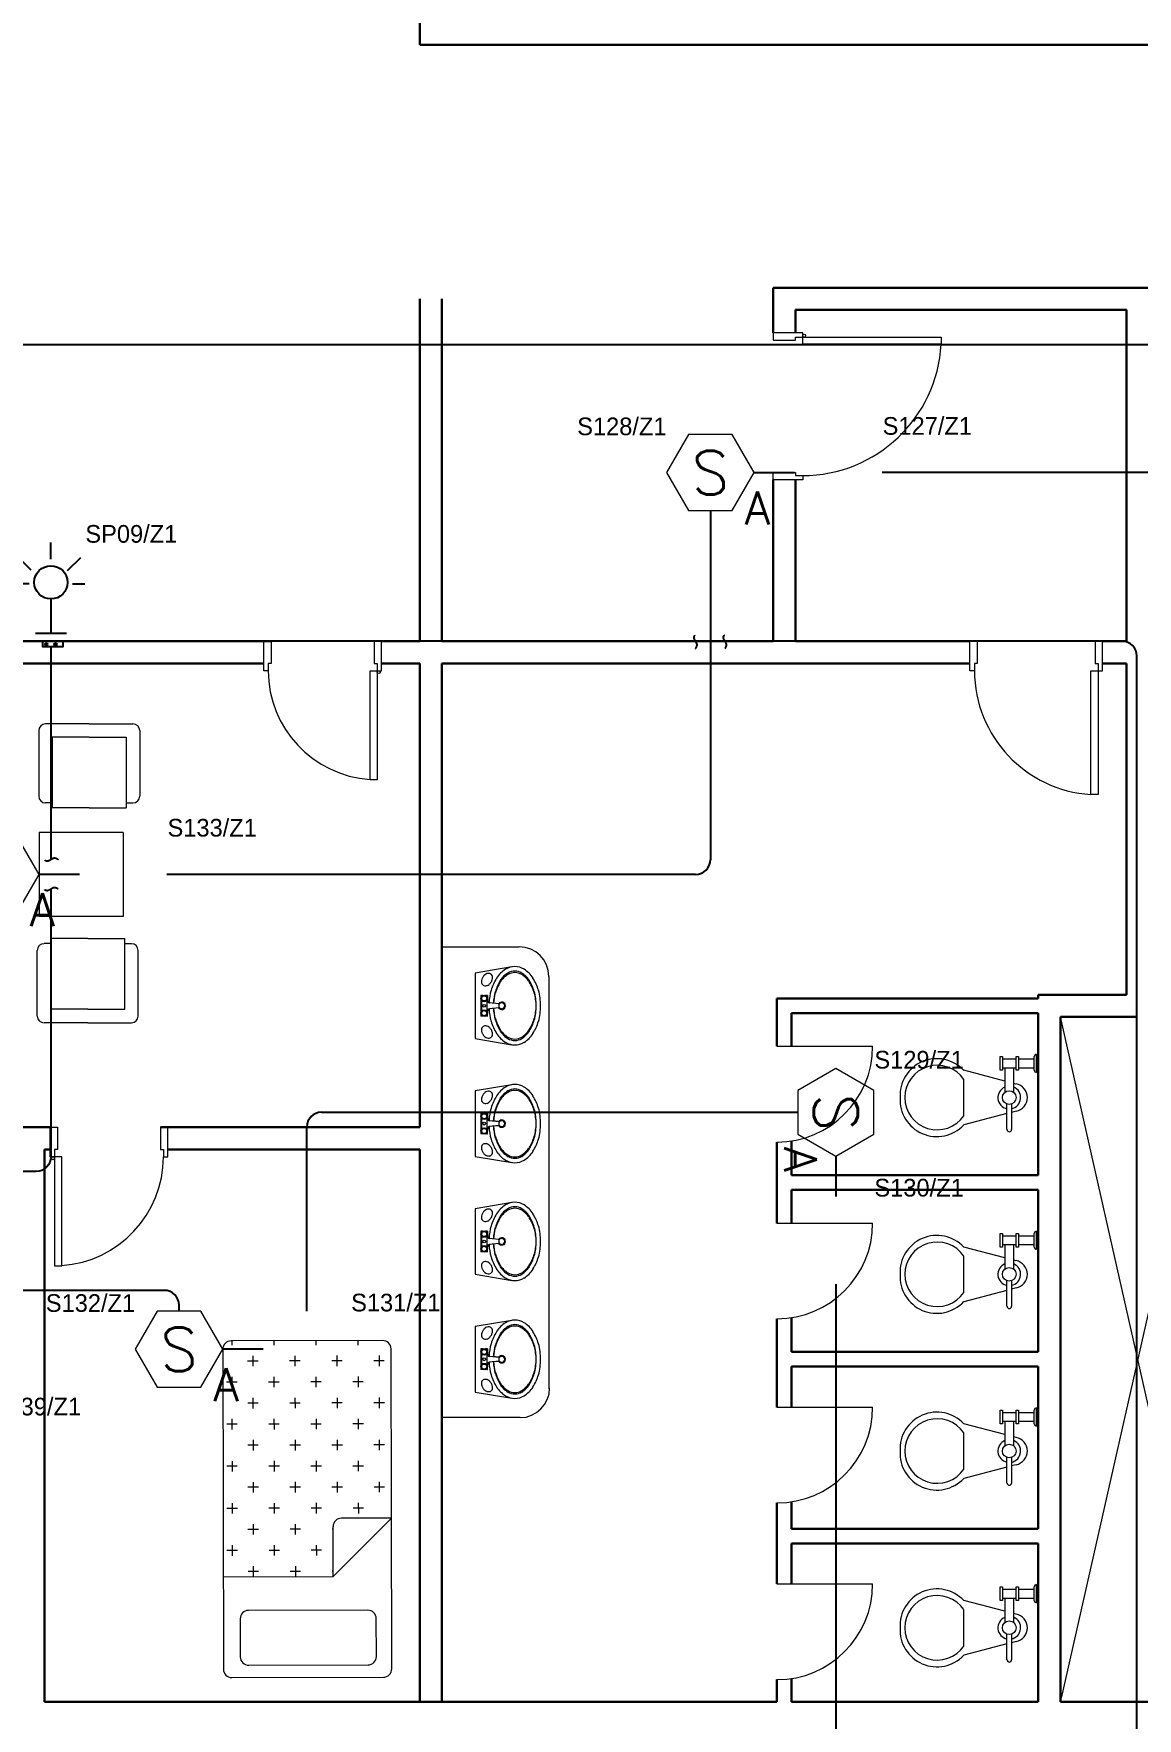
# Model space of a CAD drawing. Extents: x -59 to 582, y -1177 to 100.
# Drawn here: x 253.91 to 261.41, y -647.49 to -636.05 of the extents above; entities that cross this region are included whole.
import ezdxf
from ezdxf.enums import TextEntityAlignment as Align

# ---------------------------------------------------------------- set-up
doc = ezdxf.new("R2010")
doc.units = 0
doc.header["$LTSCALE"] = 0.15
doc.linetypes.add('HIDDEN', pattern=[0.375, 0.25, -0.125])
doc.layers.get('0').update_dxf_attribs({"color": 252})
for name, color, linetype in [('0 ARCH', 252, 'Continuous'), ('0 fire alarm', 252, 'Continuous'), ('0 sockets', 252, 'Continuous'), ('AUTOINCR', 7, 'Continuous'), ('bound', 252, 'Continuous'), ('FIRE_LOOP', 7, 'Continuous'), ('WIRING', 4, 'Continuous')]:
    doc.layers.add(name, color=color, linetype=linetype)
for name, color, linetype, lineweight in [('anal', 252, 'Continuous', 20), ('DOOR', 252, 'Continuous', 20), ('FIXT', 252, 'Continuous', 9), ('FUR', 252, 'Continuous', 9), ('sofa', 252, 'Continuous', 9), ('T-FIRE-B', 4, 'Continuous', 0), ('T-TEXT', 2, 'Continuous', 0), ('wall', 252, 'Continuous', 30), ('WC', 252, 'Continuous', 9)]:
    doc.layers.add(name, color=color, linetype=linetype, lineweight=lineweight)
doc.styles.add('ROMAND', font='ROMAND.SHX')
doc.styles.add('ROMANS', font='ROMANS.shx', dxfattribs={"width": 0.8})

# ---------------------------------------------------------------- blocks, each defined once
blk = doc.blocks.new('WQ')
h = blk.add_hatch(color=6)
h.dxf.hatch_style = 1
h.paths.add_polyline_path([(-126.091, 5), (-126.091, -169.521), (126.091, -169.521), (126.091, 5)])
h.paths.add_polyline_path([(121.091, 0), (121.091, -164.521), (-121.091, -164.521), (-121.091, 0)], flags=16)
at = {"layer": '0 sockets', "color": 3, "style": 'ROMAND'}
blk.add_attdef('ACCESS_CONTROL', (-48.663, 7.622), '', height=7.973, dxfattribs=at)
blk = doc.blocks.new('D100')
at = {"layer": 'DOOR'}
for points in [[(0.03, 0.2), (0.03, 1.14), (0.078, 1.14), (0.078, 0.2)], [(0.03, 0.2), (0, 0.2), (0, 0), (0.05, 0), (0.05, 0.15), (0.03, 0.15)], [(0.97, 0.2), (1, 0.2), (1, 0), (0.95, 0), (0.95, 0.15), (0.97, 0.15)]]:
    blk.add_lwpolyline(points, close=True, dxfattribs=at)
blk.add_circle((0.02, 0.21), 0.01, dxfattribs=at)
blk.add_arc((0.029, 0.2), 0.941, 0.0029, 86.9663, dxfattribs=at)
blk = doc.blocks.new('A$C48FC3568')
at = {"layer": 'FUR'}
h = blk.add_hatch(dxfattribs=at)
h.set_pattern_fill('CROSS', color=256, scale=0.5, style=0)
h.set_pattern_definition([(0, (-34.60875, 58.23435), (0.125, -0.125), [0.0625, -0.1875]), (270, (-34.5775, 58.2656), (-0.125, -0.125), [0.0625, -0.1875])])
h.paths.add_polyline_path([(1.055, 0.703), (1.055, 1), (0.05, 1, 0.414214), (0, 0.95), (0, 0.05, 0.414214), (0.05, 0), (1.402, 0), (1.402, 0.653), (1.105, 0.653, -0.414214)])
for p, q in [((0, 0.95), (0, 0.05)), ((1.95, 1), (0.05, 1)), ((1.402, 0.653), (1.055, 1)), ((1.055, 1), (1.055, 0.703)), ((1.877, 0.909), (1.652, 0.909)), ((2, 0.05), (2, 0.95)), ((1.602, 0.859), (1.602, 0.15)), ((1.927, 0.15), (1.927, 0.859)), ((1.402, 0.653), (1.105, 0.653)), ((1.402, 0), (1.402, 0.653)), ((1.652, 0.1), (1.877, 0.1)), ((0.05, 0), (1.95, 0))]:
    blk.add_line(p, q, dxfattribs=at)
for centre, start, end in [((0.05, 0.95), 90, 180), ((1.652, 0.859), 90, 180), ((1.877, 0.859), 360, 90), ((1.95, 0.95), 360, 90), ((1.105, 0.703), 180, 270), ((1.652, 0.15), 180, 270), ((1.877, 0.15), 270, 0), ((0.05, 0.05), 180, 270), ((1.95, 0.05), 270, 360)]:
    blk.add_arc(centre, 0.05, start, end, dxfattribs=at)
blk = doc.blocks.new('ARCH')
at = {"layer": 'anal'}
for p, q in [((75.075, 373), (75.6, 373)), ((75.8, 372.8), (75.8, 370)), ((75.606, 369.804), (75.075, 369.804))]:
    blk.add_line(p, q, dxfattribs=at)
for centre, start, end in [((75.6, 372.8), 0, 90), ((75.606, 370.004), 270, 0)]:
    blk.add_arc(centre, 0.2, start, end, dxfattribs=at)
at = {"layer": 'bound', "color": 2}
blk.add_lwpolyline([(91.902, 377.348), (94.426, 377.348), (94.426, 312.722), (-14.994, 312.722), (-14.994, 377.09), (94.639, 377.09)], dxfattribs=at)
at = {"layer": 'DOOR'}
for p, q in [((77.35, 372.325), (78, 372.325)), ((77.35, 371.125), (78, 371.125)), ((77.35, 369.875), (78, 369.875)), ((77.35, 368.675), (78, 368.675))]:
    blk.add_line(p, q, dxfattribs=at)
for points in [[(73.895, 374.875), (73.865, 374.875), (73.865, 375.075), (73.915, 375.075), (73.915, 374.925), (73.895, 374.925)], [(74.635, 374.875), (74.665, 374.875), (74.665, 375.075), (74.615, 375.075), (74.615, 374.925), (74.635, 374.925)], [(78.691, 374.875), (78.661, 374.875), (78.661, 375.075), (78.711, 375.075), (78.711, 374.925), (78.691, 374.925)], [(79.531, 374.875), (79.561, 374.875), (79.561, 375.075), (79.511, 375.075), (79.511, 374.925), (79.531, 374.925)], [(74.635, 374.875), (74.635, 374.135), (74.587, 374.135), (74.587, 374.875)], [(79.531, 374.875), (79.531, 374.035), (79.483, 374.035), (79.483, 374.875)], [(72.443, 371.575), (72.413, 371.575), (72.413, 371.775), (72.463, 371.775), (72.463, 371.625), (72.443, 371.625)], [(73.183, 371.575), (73.213, 371.575), (73.213, 371.775), (73.163, 371.775), (73.163, 371.625), (73.183, 371.625)], [(72.443, 371.575), (72.443, 370.835), (72.492, 370.835), (72.492, 371.575)]]:
    blk.add_lwpolyline(points, close=True, dxfattribs=at)
for centre in [(74.645, 374.865), (72.433, 371.565)]:
    blk.add_circle(centre, 0.01, dxfattribs=at)
for centre, radius, start, end in [((74.635, 374.875), 0.74, 180, 266.2769), ((79.536, 374.878), 0.845, 180.2218, 266.3889), ((77.35, 372.325), 0.65, 270, 0), ((72.443, 371.575), 0.74, 273.7231, 0), ((77.35, 371.125), 0.65, 270, 0), ((77.35, 369.875), 0.65, 270, 0), ((77.35, 368.675), 0.65, 270, 0)]:
    blk.add_arc(centre, radius, start, end, dxfattribs=at)
at = {"layer": 'FIXT'}
for p, q in [((75.55, 372.864), (75.3, 372.822)), ((75.3, 372.822), (75.3, 372.377)), ((75.34, 372.67), (75.34, 372.53)), ((75.353, 372.67), (75.34, 372.67)), ((75.344, 372.669), (75.34, 372.67)), ((75.351, 372.669), (75.344, 372.669)), ((75.344, 372.669), (75.344, 372.663)), ((75.344, 372.637), (75.344, 372.563)), ((75.385, 372.67), (75.371, 372.67)), ((75.38, 372.669), (75.373, 372.669)), ((75.38, 372.669), (75.385, 372.67)), ((75.38, 372.669), (75.38, 372.663)), ((75.38, 372.637), (75.38, 372.563)), ((75.385, 372.67), (75.385, 372.639)), ((75.344, 372.531), (75.34, 372.53)), ((75.353, 372.53), (75.34, 372.53)), ((75.344, 372.531), (75.344, 372.537)), ((75.351, 372.531), (75.344, 372.531)), ((75.385, 372.53), (75.371, 372.53)), ((75.38, 372.531), (75.373, 372.531)), ((75.38, 372.531), (75.38, 372.537)), ((75.38, 372.531), (75.385, 372.53)), ((75.385, 372.53), (75.385, 372.561)), ((75.462, 372.613), (75.398, 372.62)), ((75.462, 372.587), (75.398, 372.58)), ((75.464, 372.614), (75.416, 372.618)), ((75.464, 372.586), (75.416, 372.582)), ((75.462, 372.613), (75.464, 372.614)), ((75.462, 372.587), (75.464, 372.586)), ((75.3, 372.377), (75.55, 372.336)), ((75.55, 372.064), (75.3, 372.022)), ((75.3, 372.022), (75.3, 371.577)), ((75.34, 371.87), (75.34, 371.73)), ((75.353, 371.87), (75.34, 371.87)), ((75.344, 371.869), (75.34, 371.87)), ((75.351, 371.869), (75.344, 371.869)), ((75.344, 371.869), (75.344, 371.863)), ((75.344, 371.837), (75.344, 371.763)), ((75.385, 371.87), (75.371, 371.87)), ((75.38, 371.869), (75.373, 371.869)), ((75.38, 371.869), (75.385, 371.87)), ((75.38, 371.869), (75.38, 371.863)), ((75.38, 371.837), (75.38, 371.763)), ((75.385, 371.87), (75.385, 371.839)), ((75.344, 371.731), (75.34, 371.73)), ((75.353, 371.73), (75.34, 371.73)), ((75.344, 371.731), (75.344, 371.737)), ((75.351, 371.731), (75.344, 371.731)), ((75.385, 371.73), (75.371, 371.73)), ((75.38, 371.731), (75.373, 371.731)), ((75.38, 371.731), (75.38, 371.737)), ((75.38, 371.731), (75.385, 371.73)), ((75.385, 371.73), (75.385, 371.761)), ((75.462, 371.813), (75.398, 371.82)), ((75.462, 371.787), (75.398, 371.78)), ((75.464, 371.814), (75.416, 371.818)), ((75.464, 371.786), (75.416, 371.782)), ((75.462, 371.813), (75.464, 371.814)), ((75.462, 371.787), (75.464, 371.786)), ((75.3, 371.577), (75.55, 371.536)), ((75.55, 371.264), (75.3, 371.222)), ((75.3, 371.222), (75.3, 370.777)), ((75.34, 371.07), (75.34, 370.93)), ((75.353, 371.07), (75.34, 371.07)), ((75.344, 371.069), (75.34, 371.07)), ((75.351, 371.069), (75.344, 371.069)), ((75.344, 371.069), (75.344, 371.063)), ((75.344, 371.037), (75.344, 370.963)), ((75.385, 371.07), (75.371, 371.07)), ((75.38, 371.069), (75.373, 371.069)), ((75.38, 371.069), (75.385, 371.07)), ((75.38, 371.069), (75.38, 371.063)), ((75.38, 371.037), (75.38, 370.963)), ((75.385, 371.07), (75.385, 371.039)), ((75.344, 370.931), (75.34, 370.93)), ((75.353, 370.93), (75.34, 370.93)), ((75.344, 370.931), (75.344, 370.937)), ((75.351, 370.931), (75.344, 370.931)), ((75.385, 370.93), (75.371, 370.93)), ((75.38, 370.931), (75.373, 370.931)), ((75.38, 370.931), (75.38, 370.937)), ((75.38, 370.931), (75.385, 370.93)), ((75.385, 370.93), (75.385, 370.961)), ((75.462, 371.013), (75.398, 371.02)), ((75.462, 370.987), (75.398, 370.98)), ((75.464, 371.014), (75.416, 371.018)), ((75.464, 370.986), (75.416, 370.982)), ((75.462, 371.013), (75.464, 371.014)), ((75.462, 370.987), (75.464, 370.986)), ((75.3, 370.777), (75.55, 370.736)), ((75.55, 370.464), (75.3, 370.422)), ((75.3, 370.422), (75.3, 369.977)), ((75.34, 370.27), (75.34, 370.13)), ((75.353, 370.27), (75.34, 370.27)), ((75.344, 370.269), (75.34, 370.27)), ((75.351, 370.269), (75.344, 370.269)), ((75.344, 370.269), (75.344, 370.263)), ((75.344, 370.237), (75.344, 370.163)), ((75.385, 370.27), (75.371, 370.27)), ((75.38, 370.269), (75.373, 370.269)), ((75.38, 370.269), (75.385, 370.27)), ((75.38, 370.269), (75.38, 370.263)), ((75.38, 370.237), (75.38, 370.163)), ((75.385, 370.27), (75.385, 370.239)), ((75.344, 370.131), (75.34, 370.13)), ((75.353, 370.13), (75.34, 370.13)), ((75.344, 370.131), (75.344, 370.137)), ((75.351, 370.131), (75.344, 370.131)), ((75.385, 370.13), (75.371, 370.13)), ((75.38, 370.131), (75.373, 370.131)), ((75.38, 370.131), (75.38, 370.137)), ((75.38, 370.131), (75.385, 370.13)), ((75.385, 370.13), (75.385, 370.161)), ((75.462, 370.213), (75.398, 370.22)), ((75.462, 370.187), (75.398, 370.18)), ((75.464, 370.214), (75.416, 370.218)), ((75.464, 370.186), (75.416, 370.182)), ((75.462, 370.213), (75.464, 370.214)), ((75.462, 370.187), (75.464, 370.186)), ((75.3, 369.977), (75.55, 369.936))]:
    blk.add_line(p, q, dxfattribs=at)
for centre, radius in [((75.362, 372.65), 0.022), ((75.362, 372.65), 0.0173), ((75.362, 372.55), 0.022), ((75.362, 372.55), 0.0173), ((75.362, 372.6), 0.0095), ((75.362, 371.85), 0.022), ((75.362, 371.85), 0.0173), ((75.362, 371.75), 0.022), ((75.362, 371.75), 0.0173), ((75.362, 371.8), 0.0095), ((75.362, 371.05), 0.022), ((75.362, 371.05), 0.0173), ((75.362, 370.95), 0.022), ((75.362, 370.95), 0.0173), ((75.362, 371), 0.0095), ((75.362, 370.25), 0.022), ((75.362, 370.25), 0.0173), ((75.362, 370.15), 0.022), ((75.362, 370.15), 0.0173), ((75.362, 370.2), 0.0095)]:
    blk.add_circle(centre, radius, dxfattribs=at)
for centre, radius, start, end in [((75.57, 372.747), 0.119, 90, 122.0725), ((75.57, 372.747), 0.119, 57.9275, 90), ((75.391, 372.766), 0.0477, 162.1518, 181.6897), ((75.379, 372.765), 0.036, 181.6897, 205.9295), ((75.406, 372.761), 0.0632, 145, 162.1518), ((75.368, 372.76), 0.0237, 205.9295, 235), ((75.406, 372.761), 0.0632, 127.8482, 145), ((75.396, 372.773), 0.0477, 108.3103, 127.8482), ((75.392, 372.784), 0.036, 84.0705, 108.3103), ((75.356, 372.796), 0.0632, 307.8482, 325), ((75.394, 372.796), 0.0237, 55, 84.0705), ((75.394, 372.796), 0.0237, 25.9295, 55), ((75.684, 372.63), 0.285, 146.5346, 164.6876), ((75.356, 372.796), 0.0632, 325, 342.1518), ((75.383, 372.791), 0.036, 1.6897, 25.9295), ((75.371, 372.791), 0.0477, 342.1518, 1.6897), ((75.684, 372.63), 0.255, 146.5346, 164.6876), ((75.684, 372.62), 0.255, 146.5346, 164.6876), ((75.614, 372.677), 0.202, 122.0725, 146.5346), ((75.614, 372.677), 0.172, 122.0725, 146.5346), ((75.614, 372.667), 0.172, 122.0725, 146.5346), ((75.57, 372.747), 0.0886, 90, 122.0725), ((75.57, 372.737), 0.0886, 90, 122.0725), ((75.57, 372.747), 0.0886, 57.9275, 90), ((75.57, 372.737), 0.0886, 57.9275, 90), ((75.525, 372.677), 0.172, 33.4654, 57.9275), ((75.525, 372.667), 0.172, 33.4654, 57.9275), ((75.525, 372.677), 0.202, 33.4654, 57.9275), ((75.455, 372.63), 0.255, 15.3124, 33.4654), ((75.455, 372.62), 0.255, 15.3124, 33.4654), ((75.455, 372.63), 0.285, 15.3124, 33.4654), ((75.333, 372.65), 0.0115, 315.8561, 44.1439), ((75.368, 372.76), 0.0237, 235, 264.0705), ((75.362, 372.679), 0.0115, 225.8561, 314.1439), ((75.369, 372.772), 0.036, 264.0705, 288.3103), ((75.391, 372.65), 0.0115, 135.8561, 224.1439), ((75.4, 372.64), 0.02, 186.6527, 264.0223), ((75.366, 372.783), 0.0477, 288.3103, 307.8482), ((75.405, 372.639), 0.02, 180, 254.9387), ((75.794, 372.6), 0.4, 164.6876, 176.8829), ((75.794, 372.6), 0.37, 164.6876, 177.3133), ((75.794, 372.59), 0.37, 164.6876, 175.771), ((75.345, 372.6), 0.37, 0, 15.3124), ((75.345, 372.59), 0.37, 1.5476, 15.3124), ((75.345, 372.6), 0.4, 0, 15.3124), ((75.333, 372.55), 0.0115, 315.8561, 44.1439), ((75.362, 372.621), 0.0115, 45.8561, 134.1439), ((75.362, 372.579), 0.0115, 225.8561, 314.1439), ((75.362, 372.521), 0.0115, 45.8561, 134.1439), ((75.391, 372.55), 0.0115, 135.8561, 224.1439), ((75.4, 372.56), 0.02, 95.9777, 173.3473), ((75.405, 372.561), 0.02, 105.0613, 180), ((75.794, 372.6), 0.4, 183.1171, 195.3124), ((75.794, 372.6), 0.37, 182.6867, 195.3124), ((75.794, 372.61), 0.37, 184.229, 195.3124), ((75.481, 372.6), 0.025, 211.8827, 148.1173), ((75.365, 372.6), 0.0978, 352.2121, 7.7879), ((75.481, 372.6), 0.02, 90, 148.5007), ((75.365, 372.6), 0.099, 351.872, 8.128), ((75.481, 372.6), 0.02, 211.4993, 270), ((75.481, 372.6), 0.02, 270, 90), ((75.345, 372.6), 0.37, 344.6876, 0), ((75.345, 372.61), 0.37, 344.6876, 358.4524), ((75.345, 372.6), 0.4, 344.6876, 0), ((75.379, 372.435), 0.036, 154.0705, 178.3103), ((75.391, 372.434), 0.0477, 178.3103, 197.8482), ((75.406, 372.439), 0.0632, 197.8482, 215), ((75.368, 372.44), 0.0237, 125, 154.0705), ((75.368, 372.44), 0.0237, 95.9295, 125), ((75.369, 372.428), 0.036, 71.6897, 95.9295), ((75.366, 372.417), 0.0477, 52.1518, 71.6897), ((75.356, 372.404), 0.0632, 35, 52.1518), ((75.684, 372.57), 0.285, 195.3124, 213.4654), ((75.356, 372.404), 0.0632, 17.8482, 35), ((75.383, 372.409), 0.036, 334.0705, 358.3103), ((75.371, 372.409), 0.0477, 358.3103, 17.8482), ((75.684, 372.58), 0.255, 195.3124, 213.4654), ((75.684, 372.57), 0.255, 195.3124, 213.4654), ((75.614, 372.523), 0.202, 213.4654, 237.9275), ((75.614, 372.533), 0.172, 213.4654, 237.9275), ((75.614, 372.523), 0.172, 213.4654, 237.9275), ((75.525, 372.533), 0.172, 302.0725, 326.5346), ((75.525, 372.523), 0.172, 302.0725, 326.5346), ((75.525, 372.523), 0.202, 302.0725, 326.5346), ((75.455, 372.58), 0.255, 326.5346, 344.6876), ((75.455, 372.57), 0.255, 326.5346, 344.6876), ((75.455, 372.57), 0.285, 326.5346, 344.6876), ((75.406, 372.439), 0.0632, 215, 232.1518), ((75.396, 372.427), 0.0477, 232.1518, 251.6897), ((75.392, 372.416), 0.036, 251.6897, 275.9295), ((75.394, 372.404), 0.0237, 275.9295, 305), ((75.394, 372.404), 0.0237, 305, 334.0705), ((75.57, 372.453), 0.119, 237.9275, 270), ((75.57, 372.463), 0.0886, 237.9275, 270), ((75.57, 372.453), 0.0886, 237.9275, 270), ((75.57, 372.463), 0.0886, 270, 302.0725), ((75.57, 372.453), 0.0886, 270, 302.0725), ((75.57, 372.453), 0.119, 270, 302.0725), ((75.57, 371.947), 0.119, 90, 122.0725), ((75.57, 371.947), 0.119, 57.9275, 90), ((75.391, 371.966), 0.0477, 162.1518, 181.6897), ((75.379, 371.965), 0.036, 181.6897, 205.9295), ((75.406, 371.961), 0.0632, 145, 162.1518), ((75.368, 371.96), 0.0237, 205.9295, 235), ((75.406, 371.961), 0.0632, 127.8482, 145), ((75.396, 371.973), 0.0477, 108.3103, 127.8482), ((75.392, 371.984), 0.036, 84.0705, 108.3103), ((75.356, 371.996), 0.0632, 307.8482, 325), ((75.394, 371.996), 0.0237, 55, 84.0705), ((75.394, 371.996), 0.0237, 25.9295, 55), ((75.684, 371.83), 0.285, 146.5346, 164.6876), ((75.356, 371.996), 0.0632, 325, 342.1518), ((75.383, 371.991), 0.036, 1.6897, 25.9295), ((75.371, 371.991), 0.0477, 342.1518, 1.6897), ((75.684, 371.83), 0.255, 146.5346, 164.6876), ((75.684, 371.82), 0.255, 146.5346, 164.6876), ((75.614, 371.877), 0.202, 122.0725, 146.5346), ((75.614, 371.877), 0.172, 122.0725, 146.5346), ((75.614, 371.867), 0.172, 122.0725, 146.5346), ((75.57, 371.947), 0.0886, 90, 122.0725), ((75.57, 371.937), 0.0886, 90, 122.0725), ((75.57, 371.947), 0.0886, 57.9275, 90), ((75.57, 371.937), 0.0886, 57.9275, 90), ((75.525, 371.877), 0.172, 33.4654, 57.9275), ((75.525, 371.867), 0.172, 33.4654, 57.9275), ((75.525, 371.877), 0.202, 33.4654, 57.9275), ((75.455, 371.83), 0.255, 15.3124, 33.4654), ((75.455, 371.82), 0.255, 15.3124, 33.4654), ((75.455, 371.83), 0.285, 15.3124, 33.4654), ((75.333, 371.85), 0.0115, 315.8561, 44.1439), ((75.368, 371.96), 0.0237, 235, 264.0705), ((75.362, 371.879), 0.0115, 225.8561, 314.1439), ((75.369, 371.972), 0.036, 264.0705, 288.3103), ((75.391, 371.85), 0.0115, 135.8561, 224.1439), ((75.4, 371.84), 0.02, 186.6527, 264.0223), ((75.366, 371.983), 0.0477, 288.3103, 307.8482), ((75.405, 371.839), 0.02, 180, 254.9387), ((75.794, 371.8), 0.4, 164.6876, 176.8829), ((75.794, 371.8), 0.37, 164.6876, 177.3133), ((75.794, 371.79), 0.37, 164.6876, 175.771), ((75.345, 371.8), 0.37, 0, 15.3124), ((75.345, 371.79), 0.37, 1.5476, 15.3124), ((75.345, 371.8), 0.4, 0, 15.3124), ((75.333, 371.75), 0.0115, 315.8561, 44.1439), ((75.362, 371.821), 0.0115, 45.8561, 134.1439), ((75.362, 371.779), 0.0115, 225.8561, 314.1439), ((75.362, 371.721), 0.0115, 45.8561, 134.1439), ((75.391, 371.75), 0.0115, 135.8561, 224.1439), ((75.4, 371.76), 0.02, 95.9777, 173.3473), ((75.405, 371.761), 0.02, 105.0613, 180), ((75.794, 371.8), 0.4, 183.1171, 195.3124), ((75.794, 371.8), 0.37, 182.6867, 195.3124), ((75.794, 371.81), 0.37, 184.229, 195.3124), ((75.481, 371.8), 0.025, 211.8827, 148.1173), ((75.365, 371.8), 0.0978, 352.2121, 7.7879), ((75.481, 371.8), 0.02, 90, 148.5007), ((75.365, 371.8), 0.099, 351.872, 8.128), ((75.481, 371.8), 0.02, 211.4993, 270), ((75.481, 371.8), 0.02, 270, 90), ((75.345, 371.8), 0.37, 344.6876, 0), ((75.345, 371.81), 0.37, 344.6876, 358.4524), ((75.345, 371.8), 0.4, 344.6876, 0), ((75.379, 371.635), 0.036, 154.0705, 178.3103), ((75.391, 371.634), 0.0477, 178.3103, 197.8482), ((75.406, 371.639), 0.0632, 197.8482, 215), ((75.368, 371.64), 0.0237, 125, 154.0705), ((75.368, 371.64), 0.0237, 95.9295, 125), ((75.369, 371.628), 0.036, 71.6897, 95.9295), ((75.366, 371.617), 0.0477, 52.1518, 71.6897), ((75.356, 371.604), 0.0632, 35, 52.1518), ((75.684, 371.77), 0.285, 195.3124, 213.4654), ((75.356, 371.604), 0.0632, 17.8482, 35), ((75.383, 371.609), 0.036, 334.0705, 358.3103), ((75.371, 371.609), 0.0477, 358.3103, 17.8482), ((75.684, 371.78), 0.255, 195.3124, 213.4654), ((75.684, 371.77), 0.255, 195.3124, 213.4654), ((75.614, 371.723), 0.202, 213.4654, 237.9275), ((75.614, 371.733), 0.172, 213.4654, 237.9275), ((75.614, 371.723), 0.172, 213.4654, 237.9275), ((75.525, 371.733), 0.172, 302.0725, 326.5346), ((75.525, 371.723), 0.172, 302.0725, 326.5346), ((75.525, 371.723), 0.202, 302.0725, 326.5346), ((75.455, 371.78), 0.255, 326.5346, 344.6876), ((75.455, 371.77), 0.255, 326.5346, 344.6876), ((75.455, 371.77), 0.285, 326.5346, 344.6876), ((75.406, 371.639), 0.0632, 215, 232.1518), ((75.396, 371.627), 0.0477, 232.1518, 251.6897), ((75.392, 371.616), 0.036, 251.6897, 275.9295), ((75.394, 371.604), 0.0237, 275.9295, 305), ((75.394, 371.604), 0.0237, 305, 334.0705), ((75.57, 371.653), 0.119, 237.9275, 270), ((75.57, 371.663), 0.0886, 237.9275, 270), ((75.57, 371.653), 0.0886, 237.9275, 270), ((75.57, 371.663), 0.0886, 270, 302.0725), ((75.57, 371.653), 0.0886, 270, 302.0725), ((75.57, 371.653), 0.119, 270, 302.0725), ((75.57, 371.147), 0.119, 90, 122.0725), ((75.57, 371.147), 0.119, 57.9275, 90), ((75.391, 371.166), 0.0477, 162.1518, 181.6897), ((75.379, 371.165), 0.036, 181.6897, 205.9295), ((75.406, 371.161), 0.0632, 145, 162.1518), ((75.368, 371.16), 0.0237, 205.9295, 235), ((75.406, 371.161), 0.0632, 127.8482, 145), ((75.396, 371.173), 0.0477, 108.3103, 127.8482), ((75.392, 371.184), 0.036, 84.0705, 108.3103), ((75.356, 371.196), 0.0632, 307.8482, 325), ((75.394, 371.196), 0.0237, 55, 84.0705), ((75.394, 371.196), 0.0237, 25.9295, 55), ((75.684, 371.03), 0.285, 146.5346, 164.6876), ((75.356, 371.196), 0.0632, 325, 342.1518), ((75.383, 371.191), 0.036, 1.6897, 25.9295), ((75.371, 371.191), 0.0477, 342.1518, 1.6897), ((75.684, 371.03), 0.255, 146.5346, 164.6876), ((75.684, 371.02), 0.255, 146.5346, 164.6876), ((75.614, 371.077), 0.202, 122.0725, 146.5346), ((75.614, 371.077), 0.172, 122.0725, 146.5346), ((75.614, 371.067), 0.172, 122.0725, 146.5346), ((75.57, 371.147), 0.0886, 90, 122.0725), ((75.57, 371.137), 0.0886, 90, 122.0725), ((75.57, 371.147), 0.0886, 57.9275, 90), ((75.57, 371.137), 0.0886, 57.9275, 90), ((75.525, 371.077), 0.172, 33.4654, 57.9275), ((75.525, 371.067), 0.172, 33.4654, 57.9275), ((75.525, 371.077), 0.202, 33.4654, 57.9275), ((75.455, 371.03), 0.255, 15.3124, 33.4654), ((75.455, 371.02), 0.255, 15.3124, 33.4654), ((75.455, 371.03), 0.285, 15.3124, 33.4654), ((75.333, 371.05), 0.0115, 315.8561, 44.1439), ((75.368, 371.16), 0.0237, 235, 264.0705), ((75.362, 371.079), 0.0115, 225.8561, 314.1439), ((75.362, 371.021), 0.0115, 45.8561, 134.1439), ((75.369, 371.172), 0.036, 264.0705, 288.3103), ((75.391, 371.05), 0.0115, 135.8561, 224.1439), ((75.4, 371.04), 0.02, 186.6527, 264.0223), ((75.366, 371.183), 0.0477, 288.3103, 307.8482), ((75.405, 371.039), 0.02, 180, 254.9387), ((75.794, 371), 0.4, 164.6876, 176.8829), ((75.794, 371), 0.37, 164.6876, 177.3133), ((75.794, 370.99), 0.37, 164.6876, 175.771), ((75.345, 371), 0.37, 0, 15.3124), ((75.345, 370.99), 0.37, 1.5476, 15.3124), ((75.345, 371), 0.4, 0, 15.3124), ((75.333, 370.95), 0.0115, 315.8561, 44.1439), ((75.362, 370.979), 0.0115, 225.8561, 314.1439), ((75.362, 370.921), 0.0115, 45.8561, 134.1439), ((75.391, 370.95), 0.0115, 135.8561, 224.1439), ((75.4, 370.96), 0.02, 95.9777, 173.3473), ((75.405, 370.961), 0.02, 105.0613, 180), ((75.794, 371), 0.4, 183.1171, 195.3124), ((75.794, 371), 0.37, 182.6867, 195.3124), ((75.794, 371.01), 0.37, 184.229, 195.3124), ((75.481, 371), 0.025, 211.8827, 148.1173), ((75.365, 371), 0.0978, 352.2121, 7.7879), ((75.481, 371), 0.02, 90, 148.5007), ((75.365, 371), 0.099, 351.872, 8.128), ((75.481, 371), 0.02, 211.4993, 270), ((75.481, 371), 0.02, 270, 90), ((75.345, 371), 0.37, 344.6876, 0), ((75.345, 371.01), 0.37, 344.6876, 358.4524), ((75.345, 371), 0.4, 344.6876, 0), ((75.379, 370.835), 0.036, 154.0705, 178.3103), ((75.391, 370.834), 0.0477, 178.3103, 197.8482), ((75.406, 370.839), 0.0632, 197.8482, 215), ((75.368, 370.84), 0.0237, 125, 154.0705), ((75.368, 370.84), 0.0237, 95.9295, 125), ((75.369, 370.828), 0.036, 71.6897, 95.9295), ((75.366, 370.817), 0.0477, 52.1518, 71.6897), ((75.356, 370.804), 0.0632, 35, 52.1518), ((75.684, 370.97), 0.285, 195.3124, 213.4654), ((75.356, 370.804), 0.0632, 17.8482, 35), ((75.383, 370.809), 0.036, 334.0705, 358.3103), ((75.371, 370.809), 0.0477, 358.3103, 17.8482), ((75.684, 370.98), 0.255, 195.3124, 213.4654), ((75.684, 370.97), 0.255, 195.3124, 213.4654), ((75.614, 370.923), 0.202, 213.4654, 237.9275), ((75.614, 370.933), 0.172, 213.4654, 237.9275), ((75.614, 370.923), 0.172, 213.4654, 237.9275), ((75.525, 370.933), 0.172, 302.0725, 326.5346), ((75.525, 370.923), 0.172, 302.0725, 326.5346), ((75.525, 370.923), 0.202, 302.0725, 326.5346), ((75.455, 370.98), 0.255, 326.5346, 344.6876), ((75.455, 370.97), 0.255, 326.5346, 344.6876), ((75.455, 370.97), 0.285, 326.5346, 344.6876), ((75.406, 370.839), 0.0632, 215, 232.1518), ((75.396, 370.827), 0.0477, 232.1518, 251.6897), ((75.392, 370.816), 0.036, 251.6897, 275.9295), ((75.394, 370.804), 0.0237, 275.9295, 305), ((75.394, 370.804), 0.0237, 305, 334.0705), ((75.57, 370.853), 0.119, 237.9275, 270), ((75.57, 370.863), 0.0886, 237.9275, 270), ((75.57, 370.853), 0.0886, 237.9275, 270), ((75.57, 370.863), 0.0886, 270, 302.0725), ((75.57, 370.853), 0.0886, 270, 302.0725), ((75.57, 370.853), 0.119, 270, 302.0725), ((75.57, 370.347), 0.119, 90, 122.0725), ((75.57, 370.347), 0.119, 57.9275, 90), ((75.391, 370.366), 0.0477, 162.1518, 181.6897), ((75.379, 370.365), 0.036, 181.6897, 205.9295), ((75.406, 370.361), 0.0632, 145, 162.1518), ((75.368, 370.36), 0.0237, 205.9295, 235), ((75.406, 370.361), 0.0632, 127.8482, 145), ((75.396, 370.373), 0.0477, 108.3103, 127.8482), ((75.392, 370.384), 0.036, 84.0705, 108.3103), ((75.356, 370.396), 0.0632, 307.8482, 325), ((75.394, 370.396), 0.0237, 55, 84.0705), ((75.394, 370.396), 0.0237, 25.9295, 55), ((75.684, 370.23), 0.285, 146.5346, 164.6876), ((75.356, 370.396), 0.0632, 325, 342.1518), ((75.383, 370.391), 0.036, 1.6897, 25.9295), ((75.371, 370.391), 0.0477, 342.1518, 1.6897), ((75.684, 370.23), 0.255, 146.5346, 164.6876), ((75.684, 370.22), 0.255, 146.5346, 164.6876), ((75.614, 370.277), 0.202, 122.0725, 146.5346), ((75.614, 370.277), 0.172, 122.0725, 146.5346), ((75.614, 370.267), 0.172, 122.0725, 146.5346), ((75.57, 370.347), 0.0886, 90, 122.0725), ((75.57, 370.337), 0.0886, 90, 122.0725), ((75.57, 370.347), 0.0886, 57.9275, 90), ((75.57, 370.337), 0.0886, 57.9275, 90), ((75.525, 370.277), 0.172, 33.4654, 57.9275), ((75.525, 370.267), 0.172, 33.4654, 57.9275), ((75.525, 370.277), 0.202, 33.4654, 57.9275), ((75.455, 370.23), 0.255, 15.3124, 33.4654), ((75.455, 370.22), 0.255, 15.3124, 33.4654), ((75.455, 370.23), 0.285, 15.3124, 33.4654), ((75.333, 370.25), 0.0115, 315.8561, 44.1439), ((75.368, 370.36), 0.0237, 235, 264.0705), ((75.362, 370.279), 0.0115, 225.8561, 314.1439), ((75.362, 370.221), 0.0115, 45.8561, 134.1439), ((75.369, 370.372), 0.036, 264.0705, 288.3103), ((75.391, 370.25), 0.0115, 135.8561, 224.1439), ((75.4, 370.24), 0.02, 186.6527, 264.0223), ((75.366, 370.383), 0.0477, 288.3103, 307.8482), ((75.405, 370.239), 0.02, 180, 254.9387), ((75.794, 370.2), 0.4, 164.6876, 176.8829), ((75.794, 370.2), 0.37, 164.6876, 177.3133), ((75.794, 370.19), 0.37, 164.6876, 175.771), ((75.345, 370.2), 0.37, 0, 15.3124), ((75.345, 370.19), 0.37, 1.5476, 15.3124), ((75.345, 370.2), 0.4, 0, 15.3124), ((75.333, 370.15), 0.0115, 315.8561, 44.1439), ((75.362, 370.179), 0.0115, 225.8561, 314.1439), ((75.362, 370.121), 0.0115, 45.8561, 134.1439), ((75.391, 370.15), 0.0115, 135.8561, 224.1439), ((75.4, 370.16), 0.02, 95.9777, 173.3473), ((75.405, 370.161), 0.02, 105.0613, 180), ((75.794, 370.2), 0.4, 183.1171, 195.3124), ((75.794, 370.2), 0.37, 182.6867, 195.3124), ((75.794, 370.21), 0.37, 184.229, 195.3124), ((75.481, 370.2), 0.025, 211.8827, 148.1173), ((75.365, 370.2), 0.0978, 352.2121, 7.7879), ((75.481, 370.2), 0.02, 90, 148.5007), ((75.365, 370.2), 0.099, 351.872, 8.128), ((75.481, 370.2), 0.02, 211.4993, 270), ((75.481, 370.2), 0.02, 270, 90), ((75.345, 370.2), 0.37, 344.6876, 0), ((75.345, 370.21), 0.37, 344.6876, 358.4524), ((75.345, 370.2), 0.4, 344.6876, 0), ((75.379, 370.035), 0.036, 154.0705, 178.3103), ((75.391, 370.034), 0.0477, 178.3103, 197.8482), ((75.406, 370.039), 0.0632, 197.8482, 215), ((75.368, 370.04), 0.0237, 125, 154.0705), ((75.368, 370.04), 0.0237, 95.9295, 125), ((75.369, 370.028), 0.036, 71.6897, 95.9295), ((75.366, 370.017), 0.0477, 52.1518, 71.6897), ((75.356, 370.004), 0.0632, 35, 52.1518), ((75.684, 370.17), 0.285, 195.3124, 213.4654), ((75.356, 370.004), 0.0632, 17.8482, 35), ((75.383, 370.009), 0.036, 334.0705, 358.3103), ((75.371, 370.009), 0.0477, 358.3103, 17.8482), ((75.684, 370.18), 0.255, 195.3124, 213.4654), ((75.684, 370.17), 0.255, 195.3124, 213.4654), ((75.614, 370.123), 0.202, 213.4654, 237.9275), ((75.614, 370.133), 0.172, 213.4654, 237.9275), ((75.614, 370.123), 0.172, 213.4654, 237.9275), ((75.525, 370.133), 0.172, 302.0725, 326.5346), ((75.525, 370.123), 0.172, 302.0725, 326.5346), ((75.525, 370.123), 0.202, 302.0725, 326.5346), ((75.455, 370.18), 0.255, 326.5346, 344.6876), ((75.455, 370.17), 0.255, 326.5346, 344.6876), ((75.455, 370.17), 0.285, 326.5346, 344.6876), ((75.406, 370.039), 0.0632, 215, 232.1518), ((75.396, 370.027), 0.0477, 232.1518, 251.6897), ((75.392, 370.016), 0.036, 251.6897, 275.9295), ((75.394, 370.004), 0.0237, 275.9295, 305), ((75.394, 370.004), 0.0237, 305, 334.0705), ((75.57, 370.053), 0.119, 237.9275, 270), ((75.57, 370.063), 0.0886, 237.9275, 270), ((75.57, 370.053), 0.0886, 237.9275, 270), ((75.57, 370.063), 0.0886, 270, 302.0725), ((75.57, 370.053), 0.0886, 270, 302.0725), ((75.57, 370.053), 0.119, 270, 302.0725)]:
    blk.add_arc(centre, radius, start, end, dxfattribs=at)
at = {"layer": 'FUR'}
for p, q in [((72.336, 374.468), (72.336, 374.023)), ((72.679, 374.514), (72.382, 374.514)), ((72.679, 374.514), (72.976, 374.514)), ((73.022, 374.468), (73.022, 374.023)), ((72.679, 374.423), (72.427, 374.423)), ((72.427, 374.423), (72.427, 373.943)), ((72.679, 374.423), (72.93, 374.423)), ((72.93, 374.423), (72.93, 373.943)), ((72.427, 373.977), (72.382, 373.977)), ((72.679, 373.943), (72.427, 373.943)), ((72.679, 373.943), (72.93, 373.943)), ((72.93, 373.977), (72.976, 373.977)), ((72.338, 373.777), (72.338, 373.206)), ((72.91, 373.777), (72.338, 373.777)), ((72.91, 373.777), (72.91, 373.206)), ((72.91, 373.206), (72.338, 373.206)), ((72.418, 373.022), (72.372, 373.022)), ((72.669, 373.056), (72.418, 373.056)), ((72.418, 372.576), (72.418, 373.056)), ((72.669, 373.056), (72.921, 373.056)), ((72.921, 372.576), (72.921, 373.056)), ((72.921, 373.022), (72.966, 373.022)), ((72.326, 372.53), (72.326, 372.976)), ((73.012, 372.53), (73.012, 372.976)), ((72.669, 372.576), (72.418, 372.576)), ((72.669, 372.576), (72.921, 372.576)), ((72.669, 372.485), (72.372, 372.485)), ((72.669, 372.485), (72.966, 372.485))]:
    blk.add_line(p, q, dxfattribs=at)
for centre, start, end in [((72.382, 374.468), 90, 180), ((72.976, 374.468), 360, 90), ((72.382, 374.023), 180, 270), ((72.976, 374.023), 270, 360), ((72.372, 372.976), 90, 180), ((72.966, 372.976), 0, 90), ((72.372, 372.53), 180, 270), ((72.966, 372.53), 270, 0)]:
    blk.add_arc(centre, 0.0457, start, end, dxfattribs=at)
at = {"layer": 'sofa'}
for p, q in [((80.319, 367.9), (79.275, 372.525)), ((80.325, 372.525), (79.281, 367.9))]:
    blk.add_line(p, q, dxfattribs=at)
at = {"layer": 'wall'}
for p, q in [((74.925, 383.475), (74.925, 379.125)), ((74.925, 379.125), (91.875, 379.125)), ((82.275, 377.475), (77.325, 377.475)), ((77.325, 377.475), (77.325, 377.17)), ((74.925, 375.075), (74.925, 377.4)), ((75.075, 375.075), (75.075, 377.4)), ((79.725, 377.325), (77.475, 377.325)), ((77.475, 377.325), (77.475, 377.17)), ((79.725, 377.325), (79.725, 375.075)), ((77.325, 376.17), (77.325, 375.075)), ((77.475, 376.17), (77.475, 375.075)), ((73.915, 375.075), (70.125, 375.075)), ((74.925, 375.075), (74.665, 375.075)), ((75.075, 375.075), (77.325, 375.075)), ((77.475, 375.075), (78.661, 375.075)), ((79.561, 375.075), (79.725, 375.075)), ((73.865, 374.925), (70.275, 374.925)), ((74.925, 374.925), (74.665, 374.925)), ((74.925, 371.775), (74.925, 374.925)), ((75.075, 374.925), (78.661, 374.925)), ((75.075, 367.875), (75.075, 374.925)), ((79.561, 374.925), (79.725, 374.925)), ((79.725, 372.675), (79.725, 374.925)), ((77.35, 372.65), (77.35, 372.325)), ((79.125, 372.65), (77.35, 372.65)), ((79.125, 372.675), (79.125, 372.65)), ((79.725, 372.675), (79.125, 372.675)), ((77.45, 372.55), (77.45, 372.325)), ((79.125, 372.55), (77.45, 372.55)), ((79.125, 372.55), (79.125, 371.45)), ((79.8, 372.525), (79.275, 372.525)), ((79.275, 372.525), (79.275, 367.875)), ((72.137, 371.775), (72.413, 371.775)), ((73.163, 371.775), (74.925, 371.775)), ((72.375, 371.625), (72.413, 371.625)), ((72.375, 371.625), (72.375, 367.875)), ((73.213, 371.625), (74.925, 371.625)), ((74.925, 367.875), (74.925, 371.625)), ((77.35, 371.675), (77.35, 371.125)), ((77.45, 371.683), (77.45, 371.45)), ((79.125, 371.45), (77.45, 371.45)), ((79.125, 371.35), (77.45, 371.35)), ((77.45, 371.35), (77.45, 371.125)), ((79.125, 371.35), (79.125, 370.25)), ((77.35, 370.475), (77.35, 369.875)), ((77.45, 370.483), (77.45, 370.25)), ((79.125, 370.25), (77.45, 370.25)), ((79.125, 370.15), (77.45, 370.15)), ((77.45, 370.15), (77.45, 369.875)), ((79.125, 370.15), (79.125, 369.05)), ((77.35, 369.225), (77.35, 368.675)), ((77.45, 369.233), (77.45, 369.05)), ((79.125, 369.05), (77.45, 369.05)), ((79.125, 368.95), (77.45, 368.95)), ((77.45, 368.95), (77.45, 368.675)), ((79.125, 368.95), (79.125, 367.875)), ((77.35, 368.025), (77.35, 367.875)), ((77.45, 368.033), (77.45, 367.875)), ((72.375, 367.875), (77.35, 367.875)), ((77.35, 367.875), (75.075, 367.875)), ((79.125, 367.875), (77.45, 367.875)), ((77.45, 367.875), (79.125, 367.875)), ((80.325, 367.875), (79.275, 367.875)), ((79.275, 367.875), (80.325, 367.875))]:
    blk.add_line(p, q, dxfattribs=at)
at = {"layer": 'WC'}
for p, q in [((78.866, 372.255), (78.882, 372.255)), ((78.866, 372.162), (78.866, 372.255)), ((78.882, 372.255), (78.882, 372.162)), ((78.882, 372.239), (78.974, 372.239)), ((78.974, 372.177), (78.882, 372.177)), ((78.897, 372.177), (78.897, 372.011)), ((78.959, 372.011), (78.959, 372.177)), ((78.974, 372.255), (78.99, 372.255)), ((78.974, 372.162), (78.974, 372.255)), ((78.99, 372.255), (78.99, 372.162)), ((78.99, 372.239), (79.098, 372.239)), ((79.098, 372.177), (78.99, 372.177)), ((79.098, 372.162), (79.098, 372.255)), ((79.113, 372.147), (79.113, 372.27)), ((78.897, 372.089), (78.619, 372.162)), ((78.619, 371.853), (78.619, 372.1)), ((78.882, 372.162), (78.866, 372.162)), ((78.974, 372.069), (78.958, 372.073)), ((78.99, 372.162), (78.974, 372.162)), ((78.912, 371.868), (78.619, 371.791)), ((78.912, 371.76), (78.912, 371.933)), ((78.943, 371.933), (78.943, 371.76)), ((78.974, 371.884), (78.943, 371.876)), ((78.866, 371.055), (78.882, 371.055)), ((78.866, 370.962), (78.866, 371.055)), ((78.882, 371.055), (78.882, 370.962)), ((78.882, 371.039), (78.974, 371.039)), ((78.974, 371.055), (78.99, 371.055)), ((78.974, 370.962), (78.974, 371.055)), ((78.99, 371.055), (78.99, 370.962)), ((78.99, 371.039), (79.098, 371.039)), ((79.098, 370.962), (79.098, 371.055)), ((79.113, 370.947), (79.113, 371.07)), ((78.897, 370.889), (78.619, 370.962)), ((78.882, 370.962), (78.866, 370.962)), ((78.974, 370.977), (78.882, 370.977)), ((78.897, 370.977), (78.897, 370.811)), ((78.959, 370.811), (78.959, 370.977)), ((78.99, 370.962), (78.974, 370.962)), ((79.098, 370.977), (78.99, 370.977)), ((78.619, 370.653), (78.619, 370.9)), ((78.974, 370.869), (78.958, 370.873)), ((78.912, 370.56), (78.912, 370.733)), ((78.943, 370.733), (78.943, 370.56)), ((78.912, 370.668), (78.619, 370.591)), ((78.974, 370.684), (78.943, 370.676)), ((78.866, 369.855), (78.882, 369.855)), ((78.866, 369.762), (78.866, 369.855)), ((78.882, 369.855), (78.882, 369.762)), ((78.882, 369.839), (78.974, 369.839)), ((78.974, 369.777), (78.882, 369.777)), ((78.897, 369.777), (78.897, 369.611)), ((78.959, 369.611), (78.959, 369.777)), ((78.974, 369.855), (78.99, 369.855)), ((78.974, 369.762), (78.974, 369.855)), ((78.99, 369.855), (78.99, 369.762)), ((78.99, 369.839), (79.098, 369.839)), ((79.098, 369.777), (78.99, 369.777)), ((79.098, 369.762), (79.098, 369.855)), ((79.113, 369.747), (79.113, 369.87)), ((78.897, 369.689), (78.619, 369.762)), ((78.619, 369.453), (78.619, 369.7)), ((78.882, 369.762), (78.866, 369.762)), ((78.974, 369.669), (78.958, 369.673)), ((78.99, 369.762), (78.974, 369.762)), ((78.912, 369.468), (78.619, 369.391)), ((78.912, 369.36), (78.912, 369.533)), ((78.943, 369.533), (78.943, 369.36)), ((78.974, 369.484), (78.943, 369.476)), ((78.866, 368.655), (78.882, 368.655)), ((78.866, 368.562), (78.866, 368.655)), ((78.882, 368.655), (78.882, 368.562)), ((78.882, 368.639), (78.974, 368.639)), ((78.974, 368.655), (78.99, 368.655)), ((78.974, 368.562), (78.974, 368.655)), ((78.99, 368.655), (78.99, 368.562)), ((78.99, 368.639), (79.098, 368.639)), ((79.098, 368.562), (79.098, 368.655)), ((79.113, 368.547), (79.113, 368.67)), ((78.897, 368.489), (78.619, 368.562)), ((78.882, 368.562), (78.866, 368.562)), ((78.974, 368.577), (78.882, 368.577)), ((78.897, 368.577), (78.897, 368.411)), ((78.959, 368.411), (78.959, 368.577)), ((78.99, 368.562), (78.974, 368.562)), ((79.098, 368.577), (78.99, 368.577)), ((78.619, 368.253), (78.619, 368.5)), ((78.974, 368.469), (78.958, 368.473)), ((78.912, 368.16), (78.912, 368.333)), ((78.943, 368.333), (78.943, 368.16)), ((78.912, 368.268), (78.619, 368.191)), ((78.974, 368.284), (78.943, 368.276))]:
    blk.add_line(p, q, dxfattribs=at)
for centre in [(78.928, 371.977), (78.928, 370.777), (78.928, 369.577), (78.928, 368.377)]:
    blk.add_circle(centre, 0.0463, dxfattribs=at)
for centre, radius, start, end in [((78.436, 371.991), 0.25, 43.0172, 183.38), ((78.438, 371.976), 0.22, 34.5054, 179.7), ((79.114, 372.254), 0.0161, 92.4084, 177.5916), ((78.957, 371.977), 0.0942, 280.3889, 79.6111), ((79.114, 372.163), 0.0161, 182.4084, 267.5916), ((78.436, 371.962), 0.25, 176.62, 316.9828), ((78.438, 371.978), 0.22, 180.3, 325.4946), ((78.928, 371.977), 0.0772, 113.4137, 258.1237), ((78.928, 371.977), 0.0772, 281.423, 67.1495), ((78.928, 371.76), 0.0154, 180, 360), ((78.436, 370.791), 0.25, 43.0172, 183.38), ((79.114, 371.054), 0.0161, 92.4084, 177.5916), ((78.438, 370.776), 0.22, 34.5054, 179.7), ((79.114, 370.963), 0.0161, 182.4084, 267.5916), ((78.928, 370.777), 0.0772, 113.4137, 258.1237), ((78.928, 370.777), 0.0772, 281.423, 67.1495), ((78.957, 370.777), 0.0942, 280.3889, 79.6111), ((78.436, 370.762), 0.25, 176.62, 316.9828), ((78.438, 370.778), 0.22, 180.3, 325.4946), ((78.928, 370.56), 0.0154, 180, 360), ((78.436, 369.591), 0.25, 43.0172, 183.38), ((78.438, 369.576), 0.22, 34.5054, 179.7), ((79.114, 369.854), 0.0161, 92.4084, 177.5916), ((78.957, 369.577), 0.0942, 280.3889, 79.6111), ((79.114, 369.763), 0.0161, 182.4084, 267.5916), ((78.436, 369.562), 0.25, 176.62, 316.9828), ((78.438, 369.578), 0.22, 180.3, 325.4946), ((78.928, 369.577), 0.0772, 113.4137, 258.1237), ((78.928, 369.577), 0.0772, 281.423, 67.1495), ((78.928, 369.36), 0.0154, 180, 360), ((78.436, 368.391), 0.25, 43.0172, 183.38), ((79.114, 368.654), 0.0161, 92.4084, 177.5916), ((78.438, 368.376), 0.22, 34.5054, 179.7), ((79.114, 368.563), 0.0161, 182.4084, 267.5916), ((78.928, 368.377), 0.0772, 113.4137, 258.1237), ((78.928, 368.377), 0.0772, 281.423, 67.1495), ((78.957, 368.377), 0.0942, 280.3889, 79.6111), ((78.436, 368.362), 0.25, 176.62, 316.9828), ((78.438, 368.378), 0.22, 180.3, 325.4946), ((78.928, 368.16), 0.0154, 180, 360)]:
    blk.add_arc(centre, radius, start, end, dxfattribs=at)
at = {"layer": 'FUR', "xscale": 1.142857142856969, "yscale": 1.142857142856969, "zscale": 1.142857142856969, "rotation": 270.1259017659578}
blk.add_blockref('A$C48FC3568', (73.586, 370.325), dxfattribs=at)
at = {"layer": 'wall', "rotation": 270}
blk.add_blockref('D100', (77.325, 377.17), dxfattribs=at)
blk = doc.blocks.new('dressable smoke detectore above false ceiling')
blk.add_lwpolyline([(200, 0), (100, 173.2), (-100, 173.2), (-200, 0), (-100, -173.2), (100, -173.2)], close=True)
at = {"layer": 'T-TEXT', "style": 'ROMANS'}
blk.add_attdef('S', text='', height=200, dxfattribs=at).set_placement((0, 0, 0), align=Align.MIDDLE)
blk.add_attdef('A', text='', height=150, dxfattribs=at).set_placement((214.9, -161.3), align=Align.MIDDLE_CENTER)
blk = doc.blocks.new('*U211')
at = {"linetype": 'ByBlock'}
h = blk.add_hatch(dxfattribs=at)
h.set_pattern_fill('ANGLE', color=2)
h.set_pattern_definition([(0, (0, 0), (0, 6.985), [5.08, -1.905]), (90, (0, 0), (-6.985, 4e-16), [5.08, -1.905])])
h.paths.add_polyline_path([(27, -14, 1), (15, -14, 1)])
at = {"color": 1}
for p, q in [((-0.8, 373.8), (-0.8, 450)), ((-89.7, 324.6), (-147.6, 382.6)), ((134.9, 380.2), (74.6, 321.5)), ((-99, 262.2), (-154.6, 262.2)), ((99, 262.2), (154.6, 262.2)), ((0, 192.9), (0, 34.9)), ((70.7, 34.9), (-70.7, 34.9)), ((70.7, 0), (-70.7, 0))]:
    blk.add_line(p, q, dxfattribs=at)
at = {"color": 6, "linetype": 'ByBlock'}
blk.add_lwpolyline([(-37.4, 0), (54.5, 0), (54.5, -26), (-37.4, -26)], close=True, dxfattribs=at)
at = {"color": 1}
blk.add_circle((0, 268.8), 75.9, dxfattribs=at)
at = {"color": 6, "linetype": 'ByBlock'}
for centre in [(-21, -14), (21, -14)]:
    blk.add_circle(centre, 6, dxfattribs=at)
blk = doc.blocks.new('endtick', base_point=(-3267.27, -69559.4))
at = {"layer": 'WIRING', "color": 2, "linetype": 'HIDDEN'}
blk.add_spline([(-3267.27, -69509.4), (-3276.985, -69534.4), (-3267.27, -69559.4), (-3256.425, -69584.4), (-3267.27, -69609.4)], degree=3, dxfattribs=at)

msp = doc.modelspace()

# ---------------------------------------------------------------- linework, layer by layer
at = {"layer": '0 sockets', "color": 4}
for points in [[(258.408, -640.179), (254.029, -640.179)], [(254.029, -640.179), (254.029, -640.179)], [(254.029, -640.218), (254.029, -641.662)]]:
    msp.add_lwpolyline(points, dxfattribs=at)
for points in [[(261.405, -659.379), (261.405, -640.279, 0.414214), (261.305, -640.179), (258.608, -640.179)], [(254.029, -641.862), (254.029, -643.679, -0.414214), (253.929, -643.779), (250.033, -643.779)]]:
    msp.add_lwpolyline(points, format="xyb", dxfattribs=at)
at = {"layer": 'FIRE_LOOP', "color": 3}
for p, q in [((258.805, -639.034), (259.079, -639.034)), ((262.818, -639.034), (259.674, -639.034)), ((258.508, -639.292), (258.508, -641.662)), ((254.222, -641.762), (253.948, -641.762)), ((258.408, -641.762), (254.817, -641.762)), ((255.867, -643.377), (259.103, -643.377)), ((255.767, -644.728), (255.767, -643.477)), ((259.36, -643.674), (259.36, -643.948)), ((254.799, -644.586), (250.033, -644.586)), ((259.36, -644.543), (259.36, -648.283)), ((254.899, -644.728), (254.899, -644.686)), ((255.47, -644.986), (255.196, -644.986))]:
    msp.add_line(p, q, dxfattribs=at)
for centre, start, end in [((258.408, -641.662), 270, 0), ((255.867, -643.477), 90, 180), ((254.799, -644.686), 360, 90)]:
    msp.add_arc(centre, 0.1, start, end, dxfattribs=at)

# ---------------------------------------------------------------- block references
at = {"layer": '0 ARCH', "color": 3}
msp.add_blockref('ARCH', (181.61, -1015.254), dxfattribs=at)
at = {"layer": '0 fire alarm', "color": 3, "xscale": 0.001488, "yscale": 0.001488, "zscale": 0.001488}
msp.add_blockref('*U211', (254.029, -640.179), dxfattribs=at)
at = {"layer": '0 fire alarm', "color": 3, "xscale": 0.001, "yscale": 0.001, "zscale": 0.001}
for p, rotation in [((258.408, -640.179), 180), ((258.608, -640.179), 180), ((254.029, -641.662), 270), ((254.029, -641.862), 270)]:
    msp.add_blockref('endtick', p, dxfattribs=dict(at, rotation=rotation))
at = {"layer": '0 sockets', "color": 3}
msp.add_blockref('WQ', (244.611, -582.756), dxfattribs=at)
at = {"layer": 'T-FIRE-B', "color": 2, "xscale": 0.001487761816891826, "yscale": 0.001487761816891826, "zscale": 0.001487761816891826}
for p in [(258.508, -639.034), (253.651, -641.762), (254.899, -644.986)]:
    msp.add_blockref('dressable smoke detectore above false ceiling', p, dxfattribs=at).add_auto_attribs({'S': 'S', 'A': 'A'})
at = {"layer": 'T-FIRE-B', "color": 2, "xscale": 0.001487761816891826, "yscale": 0.001487761816891826, "zscale": 0.001487761816891826, "rotation": 270}
msp.add_blockref('dressable smoke detectore above false ceiling', (259.36, -643.377), dxfattribs=at).add_auto_attribs({'S': 'S', 'A': 'A'})

# ---------------------------------------------------------------- texts
at = {"layer": 'AUTOINCR', "color": 2}
for s, p in [('S128/Z1', (258.21, -638.816)), ('S132/Z1', (254.601, -644.768))]:
    msp.add_text(s, height=0.12, dxfattribs=at).set_placement(p, align=Align.BOTTOM_RIGHT)
for s, p in [('S127/Z1', (259.678, -638.813)), ('S133/Z1', (254.821, -641.541)), ('S129/Z1', (259.622, -643.116)), ('S130/Z1', (259.622, -643.985)), ('S131/Z1', (256.068, -644.765))]:
    msp.add_text(s, height=0.12, dxfattribs=at).set_placement(p, align=Align.BOTTOM_LEFT)
at = {"layer": 'AUTOINCR', "color": 1}
msp.add_text('SP09/Z1', height=0.12, dxfattribs=at).set_placement((254.263, -639.546), align=Align.BOTTOM_LEFT)
at = {"layer": 'AUTOINCR', "color": 2}
msp.add_text('S139/Z1', height=0.12, dxfattribs=at).set_placement((253.627, -645.315), align=Align.TOP_LEFT)

doc.saveas('drawing.dxf')
